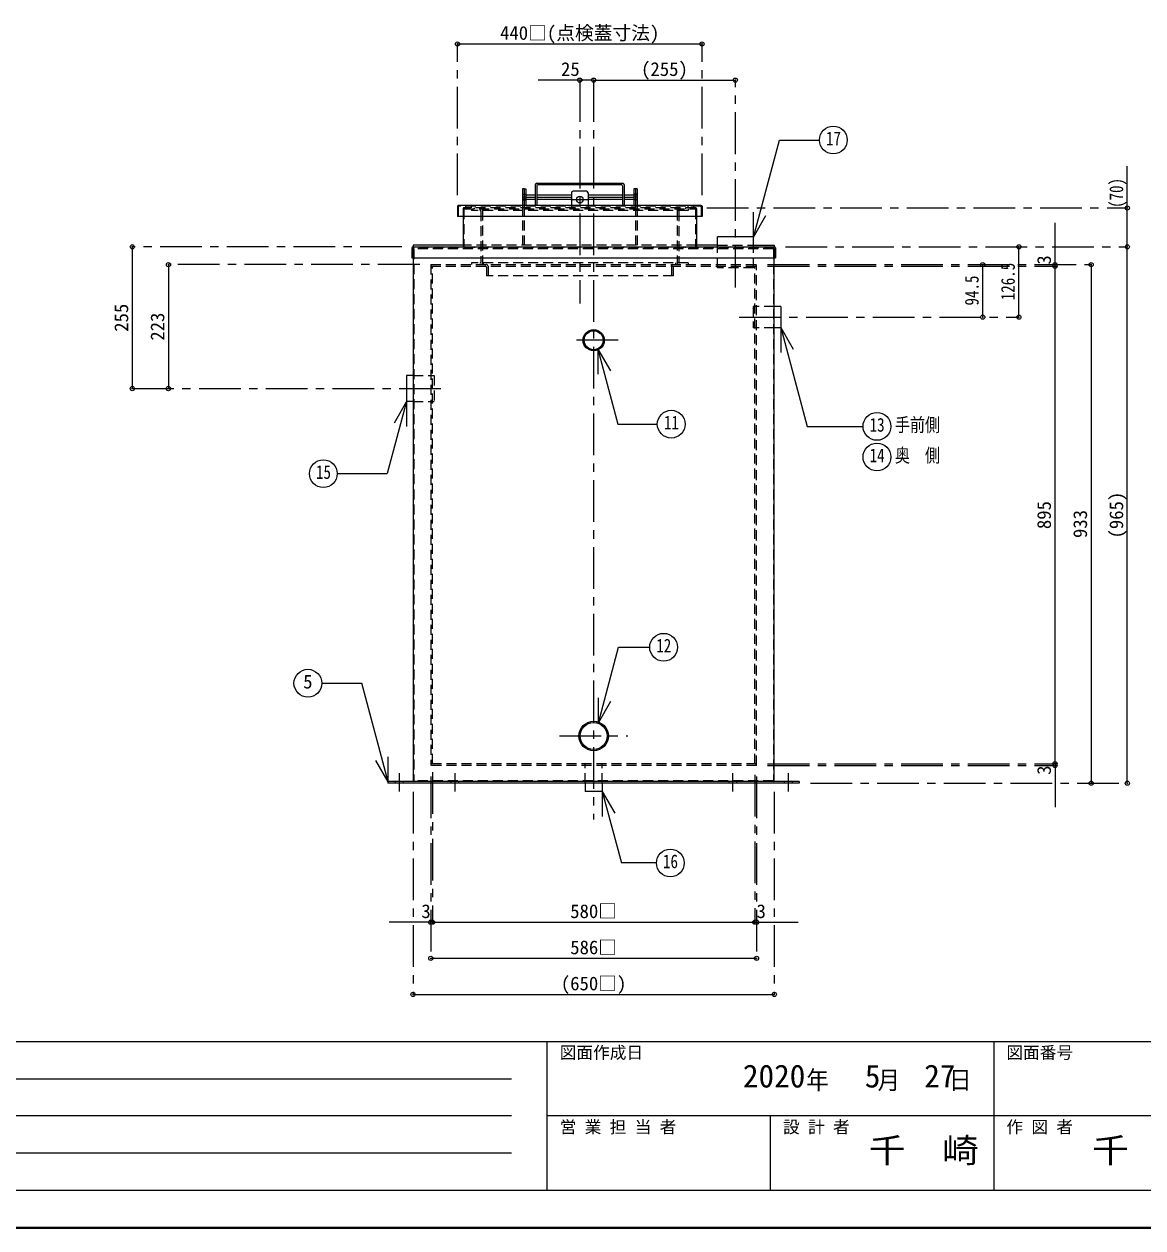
# Model space of a CAD drawing. Units: millimetres at full size, sheet at 1:15; some dimension numbers follow another scale. Extents: x -3184 to 2891, y -2037 to 2178.
# Drawn here: x -1171 to 841, y -2037 to 129 of the extents above; entities that cross this region are included whole.
import ezdxf
from ezdxf.enums import TextEntityAlignment as Align

# ---------------------------------------------------------------- set-up
doc = ezdxf.new("R2010")
doc.units = ezdxf.units.MM
doc.header["$LTSCALE"] = 15
doc.header["$PDMODE"] = 32
doc.header["$PDSIZE"] = 7.5
doc.linetypes.add('CHAIN1', pattern=[8, 5, -1, 1, -1])
doc.linetypes.add('DASHED1', pattern=[1.8, 1.2, -0.6])
doc.layers.add('0-0', color=7, linetype='Continuous', lineweight=9)
doc.styles.add('ＭＳ ゴシック', font='')
doc.styles.get('ＭＳ ゴシック').set_extended_font_data('MS Gothic')

msp = doc.modelspace()

# ---------------------------------------------------------------- linework, layer by layer
at = {"layer": '0-0', "color": 4}
for p, q in [((-391.7, 92.87), (48.3, 92.87)), ((-146.7, 27.87), (-246.7, 27.87)), ((-146.7, 27.87), (108.3, 27.87)), ((813.3, -272.13), (813.3, -127.13)), ((-274.7, -167.63), (-274.7, -197.63)), ((-271.7, -167.63), (-274.7, -167.63)), ((-68.7, -167.63), (-71.7, -167.63)), ((-68.7, -167.63), (-68.7, -197.63)), ((-268.7, -182.63), (-274.7, -182.63)), ((-268.7, -178.63), (-251.7, -178.63)), ((-268.7, -186.63), (-251.7, -186.63)), ((-248.7, -178.63), (-186.7, -178.63)), ((-248.7, -186.63), (-186.7, -186.63)), ((-156.7, -178.63), (-94.7, -178.63)), ((-156.7, -186.63), (-94.7, -186.63)), ((-91.7, -178.63), (-74.7, -178.63)), ((-91.7, -186.63), (-74.7, -186.63)), ((-68.7, -182.63), (-74.7, -182.63)), ((683.3, -307.13), (683.3, -229.13)), ((-976.7, -272.13), (-976.7, -527.13)), ((-471.7, -269.13), (-471.7, -272.13)), ((-381.7, -269.13), (-471.7, -269.13)), ((75.8, -269.13), (38.3, -269.13)), ((140.8, -269.13), (178.3, -269.13)), ((178.3, -269.13), (178.3, -272.13)), ((618.3, -398.63), (618.3, -272.13)), ((813.3, -1237.13), (813.3, -272.13)), ((-911.7, -304.13), (-911.7, -527.13)), ((553.3, -398.63), (553.3, -304.13)), ((683.3, -1202.13), (683.3, -307.13)), ((748.3, -304.13), (748.3, -1237.13)), ((683.3, -1202.13), (683.3, -1280.13)), ((-436.7, -1487.13), (-514.7, -1487.13)), ((-436.7, -1487.13), (143.3, -1487.13)), ((143.3, -1487.13), (221.3, -1487.13)), ((146.3, -1552.13), (-439.7, -1552.13)), ((-471.7, -1617.13), (178.3, -1617.13))]:
    msp.add_line(p, q, dxfattribs=at)
at = {"layer": '0-0', "color": 4, "linetype": 'CHAIN1'}
for p, q in [((-391.7, -179.13), (-391.7, 92.87)), ((48.3, -179.13), (48.3, 92.87)), ((-171.7, 27.87), (-171.7, -374.13)), ((-146.7, 27.87), (-146.7, -1302.13)), ((108.3, -345.13), (108.3, 27.87)), ((-268.7, -182.63), (-251.7, -182.63)), ((-248.7, -182.63), (-196.51, -182.63)), ((-196.51, -182.63), (-186.7, -182.63)), ((-187.7, -187.13), (-155.7, -187.13)), ((-156.7, -182.63), (-94.7, -182.63)), ((-91.7, -182.63), (-74.7, -182.63)), ((56.8, -202.13), (813.3, -202.13)), ((-491.7, -272.13), (-976.7, -272.13)), ((198.3, -272.13), (813.3, -272.13)), ((-459.7, -304.13), (-911.7, -304.13)), ((166.3, -304.13), (748.3, -304.13)), ((166.3, -307.13), (683.3, -307.13)), ((115.3, -398.63), (618.3, -398.63)), ((-102.7, -440.13), (-190.7, -440.13)), ((-976.7, -527.13), (-408.7, -527.13)), ((-208.2, -1152.13), (-85.2, -1152.13)), ((166.3, -1202.13), (683.3, -1202.13)), ((166.3, -1205.13), (683.3, -1205.13)), ((-496.7, -1219.13), (-496.7, -1252.13)), ((-439.7, -1225.13), (-439.7, -1552.13)), ((-436.7, -1217.13), (-436.7, -1487.13)), ((-396.7, -1219.13), (-396.7, -1252.13)), ((103.3, -1219.13), (103.3, -1252.13)), ((143.3, -1222.13), (143.3, -1487.13)), ((146.3, -1225.13), (146.3, -1552.13)), ((203.3, -1219.13), (203.3, -1252.13)), ((-471.7, -1252.63), (-471.7, -1617.13)), ((178.3, -1252.63), (178.3, -1617.13)), ((243.3, -1237.13), (813.3, -1237.13))]:
    msp.add_line(p, q, dxfattribs=at)
at = {"layer": '0-0', "lineweight": 18}
for p, q in [((140.59, -254.52), (187.36, -79.97)), ((187.36, -79.97), (259.44, -79.97)), ((-271.7, -167.63), (-268.7, -167.63)), ((-271.7, -167.63), (-271.7, -197.63)), ((-268.7, -167.63), (-268.7, -197.63)), ((-251.7, -160.63), (-251.7, -197.63)), ((-248.7, -157.63), (-94.7, -157.63)), ((-248.7, -162.13), (-248.7, -197.63)), ((-96.2, -160.63), (-247.2, -160.63)), ((-159.7, -172.13), (-183.7, -172.13)), ((-94.7, -162.13), (-94.7, -197.63)), ((-91.7, -160.63), (-91.7, -197.63)), ((-71.7, -167.63), (-71.7, -197.63)), ((-186.7, -175.13), (-186.7, -197.63)), ((-156.7, -175.13), (-156.7, -197.63)), ((-391.7, -199.13), (-391.7, -217.63)), ((46.8, -197.63), (-390.2, -197.63)), ((48.3, -199.13), (48.3, -217.63)), ((140.59, -254.52), (140.59, -209.52)), ((140.59, -254.52), (163.09, -215.55)), ((48.3, -217.63), (-391.7, -217.63)), ((-381.7, -217.63), (-381.7, -272.13)), ((38.3, -217.63), (38.3, -272.13)), ((189.99, -417.18), (189.99, -462.18)), ((189.99, -417.18), (212.49, -456.15)), ((-139.11, -456.44), (-139.11, -501.44)), ((-139.11, -456.44), (-116.61, -495.41)), ((-483.7, -503.63), (-483.7, -550.63)), ((-471.7, -503.63), (-483.7, -503.63)), ((-483.2, -550.13), (-518.04, -680.17)), ((-483.2, -550.13), (-505.7, -589.1)), ((-471.7, -550.63), (-483.7, -550.63)), ((-483.2, -550.13), (-483.2, -595.13)), ((-608.11, -680.17), (-518.04, -680.17)), ((-138.21, -1128.42), (-101.77, -992.44)), ((-101.77, -992.44), (-45.89, -992.44)), ((-635.82, -1057.2), (-563.73, -1057.2)), ((-516.12, -1234.89), (-563.73, -1057.2)), ((-138.21, -1128.42), (-138.21, -1083.42)), ((-138.21, -1128.42), (-115.71, -1089.45)), ((-516.12, -1234.89), (-516.12, -1189.89)), ((-516.12, -1234.89), (-538.62, -1195.92)), ((-162.2, -1237.13), (-162.2, -1252.13)), ((-131.2, -1252.13), (-162.2, -1252.13)), ((-131.21, -1252.11), (-131.21, -1297.11)), ((-131.21, -1252.11), (-108.71, -1291.09)), ((-131.21, -1252.11), (-96.8, -1380.54)), ((-131.2, -1237.13), (-131.2, -1252.13)), ((-33.82, -1380.54), (-96.8, -1380.54))]:
    msp.add_line(p, q, dxfattribs=at)
at = {"layer": '0-0', "color": 4, "linetype": 'DASHED1'}
for p, q in [((-274.7, -177.63), (-268.7, -177.63)), ((-268.7, -178.63), (-274.7, -178.63)), ((-268.7, -186.63), (-274.7, -186.63)), ((-274.7, -187.63), (-268.7, -187.63)), ((-68.7, -177.63), (-74.7, -177.63)), ((-74.7, -178.63), (-68.7, -178.63)), ((-74.7, -186.63), (-68.7, -186.63)), ((-68.7, -187.63), (-74.7, -187.63)), ((-390.2, -199.88), (-390.2, -217.63)), ((46.05, -199.13), (-389.45, -199.13)), ((-381.7, -203.63), (-381.7, -217.63)), ((36.8, -202.13), (-380.2, -202.13)), ((-380.2, -204.38), (-380.2, -272.13)), ((-379.45, -203.63), (36.05, -203.63)), ((-376.7, -202.13), (-376.7, -199.13)), ((-366.7, -202.13), (-366.7, -199.13)), ((-366.7, -203.63), (-366.7, -206.63)), ((23.3, -206.63), (-366.7, -206.63)), ((-361.7, -202.13), (-361.7, -203.63)), ((-349.7, -208.13), (-349.7, -299.63)), ((-346.7, -206.63), (-346.7, -301.13)), ((-274.7, -197.63), (-274.7, -269.13)), ((-271.7, -197.63), (-271.7, -269.13)), ((-190.7, -197.63), (-190.7, -199.13)), ((-186.7, -197.63), (-186.7, -202.13)), ((-156.7, -197.63), (-156.7, -202.13)), ((-152.7, -197.63), (-152.7, -199.13)), ((-71.7, -197.63), (-71.7, -269.13)), ((-68.7, -197.63), (-68.7, -269.13)), ((3.3, -206.63), (3.3, -301.13)), ((6.3, -208.13), (6.3, -299.63)), ((18.3, -202.13), (18.3, -203.63)), ((23.3, -202.13), (23.3, -199.13)), ((23.3, -203.63), (23.3, -206.63)), ((33.3, -202.13), (33.3, -199.13)), ((36.8, -204.38), (36.8, -272.13)), ((38.3, -203.63), (38.3, -217.63)), ((46.8, -199.88), (46.8, -217.63)), ((38.3, -269.13), (-381.7, -269.13)), ((-361.2, -272.13), (-361.2, -274.13)), ((17.8, -272.13), (17.8, -274.13)), ((75.8, -269.13), (140.8, -269.13)), ((-366.7, -301.13), (-366.7, -304.13)), ((23.3, -301.13), (-366.7, -301.13)), ((-344.7, -304.13), (-344.7, -301.13)), ((1.3, -304.13), (1.3, -301.13)), ((23.3, -301.13), (23.3, -304.13)), ((-339.7, -308.63), (-339.7, -324.13)), ((-3.7, -324.13), (-339.7, -324.13)), ((-336.7, -307.13), (-336.7, -324.13)), ((-6.7, -307.13), (-6.7, -324.13)), ((-3.7, -308.63), (-3.7, -324.13)), ((-471.7, -503.63), (-433.7, -503.63)), ((-433.7, -503.63), (-433.7, -550.63)), ((-471.7, -550.63), (-433.7, -550.63)), ((-162.2, -1237.13), (-162.2, -1202.13)), ((-131.2, -1237.13), (-131.2, -1202.13)), ((-503.7, -1234.13), (-503.7, -1237.13)), ((-489.7, -1234.13), (-489.7, -1237.13)), ((196.3, -1234.13), (196.3, -1237.13)), ((210.3, -1234.13), (210.3, -1237.13))]:
    msp.add_line(p, q, dxfattribs=at)
at = {"layer": '0-0', "color": 5, "lineweight": 25}
for p, q in [((140.8, -254.13), (75.8, -254.13)), ((75.8, -272.13), (75.8, -254.13)), ((140.8, -272.13), (140.8, -254.13)), ((-471.7, -272.13), (178.3, -272.13)), ((180.3, -274.13), (180.3, -292.13)), ((-471.7, -292.13), (-471.7, -1232.63)), ((178.3, -1232.63), (178.3, -292.13)), ((190.3, -379.63), (178.3, -379.63)), ((190.3, -379.63), (190.3, -417.63)), ((190.3, -417.63), (178.3, -417.63)), ((-516.7, -1234.13), (-516.7, -1237.13)), ((223.3, -1234.13), (-516.7, -1234.13))]:
    msp.add_line(p, q, dxfattribs=at)
at = {"layer": '0-0', "linetype": 'DASHED1', "lineweight": 18}
for p, q in [((-471.7, -275.13), (-471.7, -292.13)), ((177.3, -274.13), (-470.7, -274.13)), ((-470.2, -276.38), (-470.2, -1231.88)), ((176.05, -275.63), (-469.45, -275.63)), ((-456.2, -274.13), (-456.2, -275.63)), ((75.8, -310.13), (75.8, -272.13)), ((140.8, -310.13), (140.8, -272.13)), ((162.8, -274.13), (162.8, -275.63)), ((176.8, -276.38), (176.8, -1231.88)), ((178.3, -275.13), (178.3, -292.13)), ((-439.7, -304.13), (-439.7, -1205.13)), ((-439.7, -304.13), (146.3, -304.13)), ((-439.7, -307.13), (146.3, -307.13)), ((-436.7, -1202.13), (-436.7, -307.13)), ((140.8, -310.13), (75.8, -310.13)), ((143.3, -1202.13), (143.3, -307.13)), ((146.3, -1205.13), (146.3, -304.13)), ((178.3, -417.63), (140.3, -417.63)), ((146.3, -1202.13), (-439.7, -1202.13)), ((146.3, -1205.13), (-439.7, -1205.13)), ((176.05, -1232.63), (-469.45, -1232.63)), ((-451.7, -1232.63), (-451.7, -1234.13)), ((-403.7, -1234.13), (-403.7, -1237.13)), ((-389.7, -1234.13), (-389.7, -1237.13)), ((96.3, -1234.13), (96.3, -1237.13)), ((110.3, -1234.13), (110.3, -1237.13)), ((158.3, -1232.63), (158.3, -1234.13))]:
    msp.add_line(p, q, dxfattribs=at)
at = {"layer": '0-0', "color": 6, "lineweight": 25}
for p, q in [((-3116.7, -1701.77), (2823.3, -1701.77)), ((-230.27, -1969.63), (-230.27, -1701.77)), ((573.3, -1701.77), (573.3, -1969.63)), ((-1687.42, -1768.74), (-294.56, -1768.74)), ((-294.56, -1835.7), (-1687.42, -1835.7)), ((2823.3, -1835.7), (-230.27, -1835.7)), ((171.51, -1969.63), (171.51, -1835.7)), ((-294.56, -1902.67), (-1687.42, -1902.67)), ((2823.3, -1969.63), (-3116.7, -1969.63))]:
    msp.add_line(p, q, dxfattribs=at)
at = {"layer": '0-0', "color": 1, "lineweight": 40}
msp.add_line((2890.8, -2037.13), (-3184.2, -2037.13), dxfattribs=at)
at = {"layer": '0-0', "lineweight": 18}
for points in [[(-71.7, -167.63), (-74.7, -167.63), (-74.7, -197.63)], [(189.99, -417.18), (237.69, -595.19), (337.88, -595.19)], [(-139.11, -456.44), (-103.02, -591.13), (-32.17, -591.13)]]:
    msp.add_lwpolyline(points, dxfattribs=at)
at = {"layer": '0-0', "color": 5, "lineweight": 25}
for points in [[(-473.7, -274.13), (-473.7, -292.13), (180.3, -292.13)], [(223.3, -1234.13), (223.3, -1237.13), (-516.7, -1237.13)]]:
    msp.add_lwpolyline(points, dxfattribs=at)
at = {"layer": '0-0', "linetype": 'DASHED1', "lineweight": 18}
msp.add_lwpolyline([(178.3, -379.63), (140.3, -379.63), (140.3, -417.63)], dxfattribs=at)
at = {"layer": '0-0', "lineweight": 18}
for centre, radius in [((284.44, -79.97), 25), ((-171.7, -187.13), 6), ((-7.17, -591.13), 25), ((362.88, -595.19), 25), ((362.88, -650.19), 25), ((-633.11, -680.17), 25), ((-20.89, -992.44), 25), ((-660.82, -1057.2), 25), ((-8.82, -1380.54), 25)]:
    msp.add_circle(centre, radius, dxfattribs=at)
at = {"layer": '0-0', "color": 5, "lineweight": 25}
for centre, radius in [((-146.7, -440.13), 19), ((-146.7, -440.13), 17), ((-146.7, -1152.13), 26.5), ((-146.7, -1152.13), 24.3)]:
    msp.add_circle(centre, radius, dxfattribs=at)
at = {"layer": '0-0', "lineweight": 18}
for centre, radius, start, end in [((-248.7, -160.63), 3, 90, 180), ((-247.2, -162.13), 1.5, 90, 180), ((-183.7, -175.13), 3, 90, 180), ((-159.7, -175.13), 3, 0, 90), ((-96.2, -162.13), 1.5, 0, 90), ((-94.7, -160.63), 3, 0, 90), ((-390.2, -199.13), 1.5, 90, 180), ((46.8, -199.13), 1.5, 0, 90)]:
    msp.add_arc(centre, radius, start, end, dxfattribs=at)
at = {"layer": '0-0', "color": 4, "linetype": 'DASHED1'}
for centre, radius, start, end in [((-389.45, -199.88), 0.75, 90, 180), ((-380.2, -203.63), 1.5, 90, 180), ((-379.45, -204.38), 0.75, 90, 180), ((-351.2, -208.13), 1.5, 0, 90), ((-349.7, -206.63), 3, 0, 90), ((6.3, -206.63), 3, 90, 180), ((7.8, -208.13), 1.5, 90, 180), ((36.05, -204.38), 0.75, 0, 90), ((36.8, -203.63), 1.5, 0, 90), ((46.05, -199.88), 0.75, 0, 90), ((-351.2, -299.63), 1.5, 270, 0), ((-349.7, -301.13), 3, 270, 0), ((6.3, -301.13), 3, 180, 270), ((7.8, -299.63), 1.5, 180, 270), ((-341.2, -308.63), 1.5, 0, 90), ((-339.7, -307.13), 3, 0, 90), ((-3.7, -307.13), 3, 90, 180), ((-2.2, -308.63), 1.5, 90, 180)]:
    msp.add_arc(centre, radius, start, end, dxfattribs=at)
at = {"layer": '0-0', "color": 5, "lineweight": 25}
for centre, radius, start, end in [((-471.7, -274.13), 2, 90, 180), ((178.3, -274.13), 2, 0, 90), ((-470.2, -1232.63), 1.5, 180, 270), ((176.8, -1232.63), 1.5, 270, 0)]:
    msp.add_arc(centre, radius, start, end, dxfattribs=at)
at = {"layer": '0-0', "linetype": 'DASHED1', "lineweight": 18}
for centre, radius, start, end in [((-470.7, -275.13), 1, 90, 180), ((-470.2, -275.63), 1.5, 90, 180), ((-469.45, -276.38), 0.75, 90, 180), ((176.05, -276.38), 0.75, 0, 90), ((176.8, -275.63), 1.5, 0, 90), ((177.3, -275.13), 1, 0, 90), ((-469.45, -1231.88), 0.75, 180, 270), ((176.05, -1231.88), 0.75, 270, 0)]:
    msp.add_arc(centre, radius, start, end, dxfattribs=at)
at = {"layer": '0-0', "color": 1}
for p in [(-391.7, 92.87), (48.3, 92.87), (-171.7, 27.87), (-146.7, 27.87), (108.3, 27.87), (813.3, -202.13), (-976.7, -272.13), (618.3, -272.13), (813.3, -272.13), (-911.7, -304.13), (553.3, -304.13), (683.3, -304.13), (748.3, -304.13), (683.3, -307.13), (553.3, -398.63), (618.3, -398.63), (-976.7, -527.13), (-911.7, -527.13), (683.3, -1202.13), (683.3, -1205.13), (748.3, -1237.13), (813.3, -1237.13), (-439.7, -1487.13), (-436.7, -1487.13), (143.3, -1487.13), (146.3, -1487.13), (-439.7, -1552.13), (146.3, -1552.13), (-471.7, -1617.13), (178.3, -1617.13)]:
    msp.add_point(p, dxfattribs=at)

# ---------------------------------------------------------------- texts
at = {"layer": '0-0', "style": 'ＭＳ ゴシック'}
for s, height, p in [('440□(点検蓋寸法)', 24.74, (-315.14, 92.87)), ('25', 24.74, (-205.45, 27.87)), ('(255)', 24.74, (-61.39, 27.87)), ('5', 24.74, (-669.26, -1074.07)), ('3', 24.74, (-456.58, -1487.13)), ('580□', 24.74, (-188.89, -1487.13)), ('3', 24.74, (146.3, -1487.13)), ('586□', 24.74, (-188.89, -1552.13)), ('(650□)', 24.74, (-205.76, -1617.13)), ('図面作成日', 21.99, (-207.77, -1739.27)), ('図面番号', 21.99, (595.8, -1739.27)), ('2020', 41.24, (121.8, -1796.86)), ('5', 41.24, (341.17, -1796.86)), ('27', 41.24, (448.05, -1796.86)), ('営 業 担 当 者', 21.99, (-207.77, -1873.2)), ('設 計 者', 21.99, (194.01, -1873.2)), ('作 図 者', 21.99, (595.8, -1873.2))]:
    msp.add_text(s, height=height, dxfattribs=at).set_placement(p, align=Align.BOTTOM_LEFT)
for s, height, width, p in [('17', 24.74, 0.8, (271.31, -96.84)), ('11', 24.74, 0.8, (-20.29, -608.01)), ('13', 24.74, 0.8, (349.76, -612.07)), ('手前側', 24.74, 0.8, (395.38, -612.07)), ('14', 24.74, 0.8, (349.76, -667.07)), ('奥\u3000側', 24.74, 0.8, (395.38, -667.07)), ('15', 24.74, 0.8, (-646.24, -697.05)), ('12', 24.74, 0.8, (-34.02, -1009.32)), ('16', 24.74, 0.8, (-21.94, -1397.41)), ('千\u3000崎', 43.99, 1.1, (348.3, -1932.67)), ('千\u3000崎', 43.99, 1.1, (750.08, -1932.67))]:
    msp.add_text(s, height=height, dxfattribs=dict(at, width=width)).set_placement(p, align=Align.BOTTOM_LEFT)
at = {"layer": '0-0', "style": 'ＭＳ ゴシック', "width": 0.8}
for s, p in [('(70)', (813.3, -202.13)), ('126.5', (618.3, -368.19)), ('94.5', (553.3, -377.63))]:
    msp.add_text(s, height=24.74, rotation=90, dxfattribs=at).set_placement(p, align=Align.BOTTOM_LEFT)
at = {"layer": '0-0', "style": 'ＭＳ ゴシック'}
for s, p in [('3', (683.3, -304.13)), ('255', (-976.7, -424.94)), ('223', (-911.7, -440.94)), ('895', (683.3, -779.94)), ('(965)', (813.3, -796.82)), ('933', (748.3, -795.94)), ('3', (683.3, -1222.01))]:
    msp.add_text(s, height=24.74, rotation=90, dxfattribs=at).set_placement(p, align=Align.BOTTOM_LEFT)
at = {"layer": '0-0', "insert": (235.8, -1791.24), "char_height": 32.99, "attachment_point": 7, "style": 'ＭＳ ゴシック'}
msp.add_mtext('\\T1.27;\\W0.9;年\\~\\~\\~月\\~\\~\\~日', dxfattribs=at)

doc.saveas('drawing.dxf')
